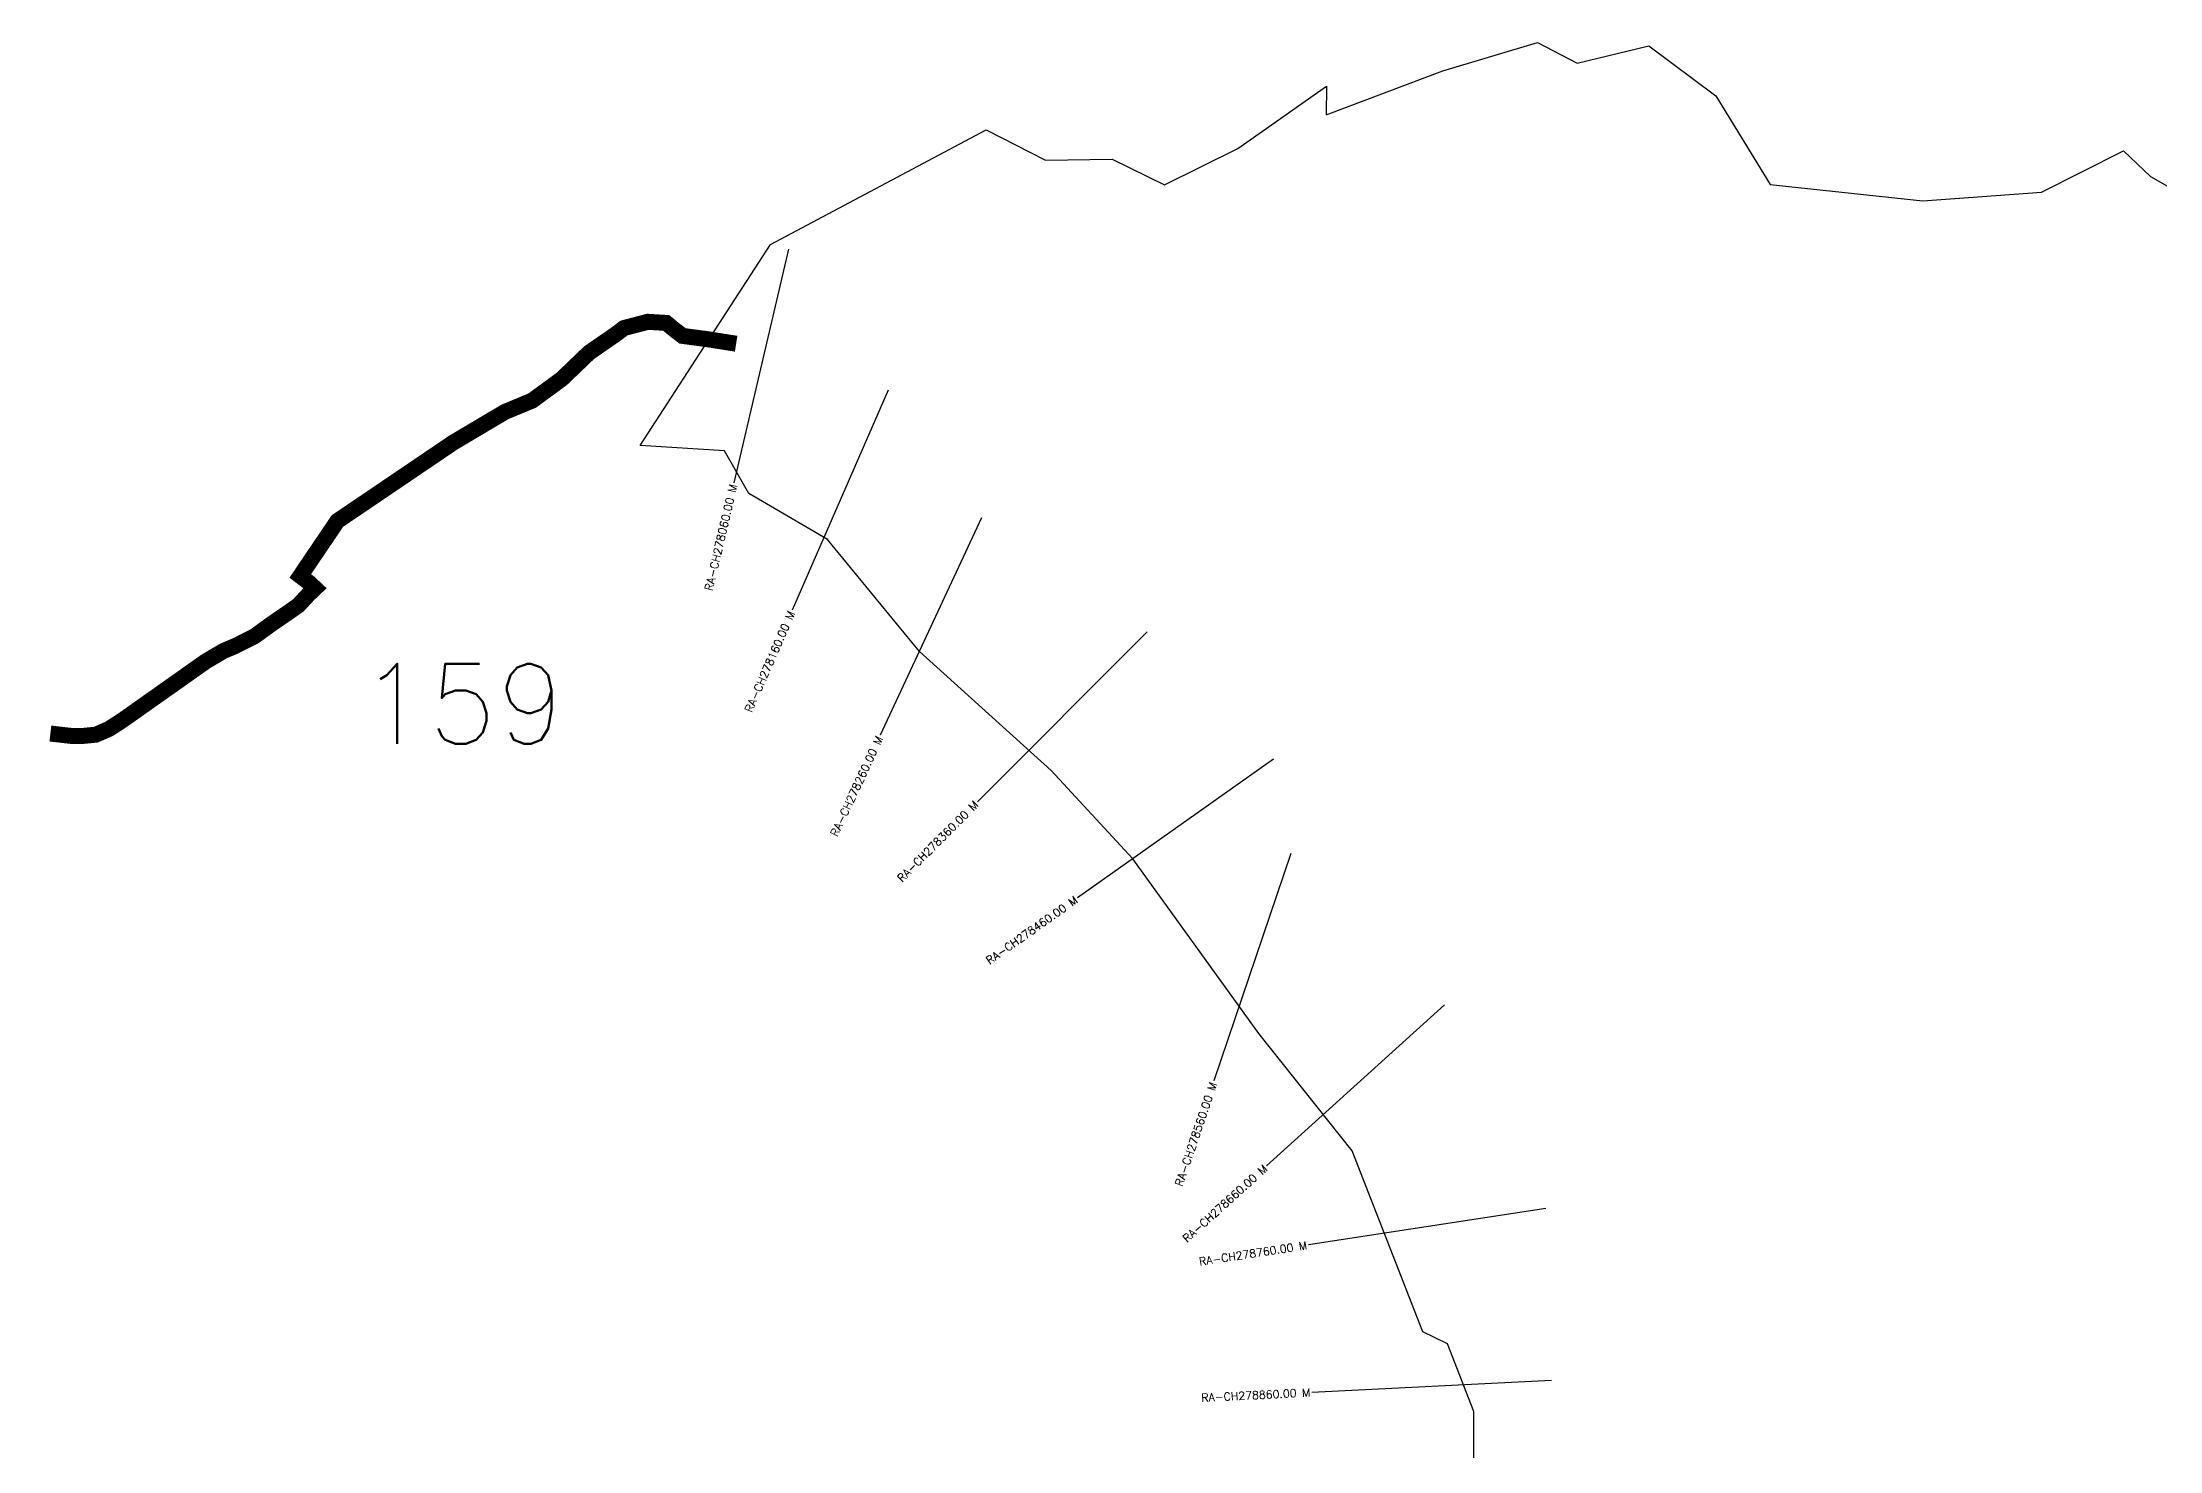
# Model space of a CAD drawing. Header units: metres. Extents: x 284411 to 286942, y 2024309 to 2026316.
# Drawn here: x 284411 to 285734, y 2025436 to 2026316 of the extents above; entities that cross this region are included whole.
import ezdxf
from ezdxf.enums import TextEntityAlignment as Align

# ---------------------------------------------------------------- set-up
doc = ezdxf.new("R2010")
doc.units = ezdxf.units.M
for name, color, linetype in [('ARTIFICIALLY PROTECTED', 4, 'Continuous'), ('CS', 134, 'Continuous'), ('CSMark', 6, 'Continuous')]:
    doc.layers.add(name, color=color, linetype=linetype)
doc.styles.get("Standard").update_dxf_attribs({"font": 'simplex.shx'})

msp = doc.modelspace()

# ---------------------------------------------------------------- linework, layer by layer
at = {"color": 6, "flags": 128}
for points in [[(284865.6, 2026189.7), (285000.4, 2026261.3), (285037.5, 2026242.4), (285079.3, 2026243.1), (285112, 2026226.9), (285157.8, 2026249.8), (285213.1, 2026288.6), (285213, 2026270.8), (285285.9, 2026298.2), (285345.1, 2026316), (285369.9, 2026303.1), (285414.7, 2026313.9), (285456.5, 2026282.7), (285490.5, 2026227.1), (285585.9, 2026217.1), (285660, 2026222.5), (285711.2, 2026248.2), (285728.2, 2026232.2), (285750.5, 2026219.4)], [(285305.3, 2025331.6), (285305.3, 2025460.4), (285288.8, 2025502.8), (285273.3, 2025510.3), (285229.3, 2025623.4), (285170.8, 2025696.6), (285092.1, 2025805.9), (285041.1, 2025860.9), (284958.7, 2025935.3), (284901.3, 2026005.3), (284852.1, 2026034), (284836.9, 2026060.7), (284784.3, 2026064.2), (284865.6, 2026189.7)]]:
    msp.add_lwpolyline(points, dxfattribs=at)
at = {"layer": 'ARTIFICIALLY PROTECTED', "const_width": 10, "flags": 128}
msp.add_lwpolyline([(284415.6, 2025884.1), (284429.6, 2025882.5), (284435, 2025882.5), (284444, 2025883.4), (284452.1, 2025886.9), (284460.5, 2025892.3), (284512.9, 2025929.3), (284523.8, 2025935.7), (284531.1, 2025938.8), (284543.1, 2025944.8), (284553.7, 2025952.5), (284563.9, 2025959.5), (284570.6, 2025964.2), (284576.8, 2025970.9), (284581, 2025974.9), (284577.4, 2025978.3), (284571.8, 2025982.6), (284584.5, 2026001.4), (284595, 2026016.9), (284667.5, 2026066), (284699.7, 2026085.1), (284716.8, 2026092.2), (284735.2, 2026105.7), (284752.3, 2026122.1), (284768.8, 2026133.5), (284774.1, 2026137.5), (284789, 2026141.4), (284790.5, 2026141.3), (284800.5, 2026140.7), (284805.6, 2026136.5), (284810.7, 2026132.6), (284826.5, 2026130.5), (284844.2, 2026127.7)], dxfattribs=at)
at = {"layer": 'CS'}
for p, q in [((284877, 2026186.8), (284842.7, 2026040.7)), ((284939.2, 2026098.7), (284879.3, 2025961.2)), ((284997.6, 2026019), (284934.3, 2025883)), ((285101, 2025947.6), (284995, 2025841.5)), ((285180.1, 2025868.1), (285057.6, 2025781.5)), ((285190.9, 2025809.1), (285142.8, 2025667)), ((285287, 2025714.6), (285175.7, 2025614)), ((285350.2, 2025587.3), (285201.9, 2025564.5)), ((285353.8, 2025479.9), (285204, 2025472.4))]:
    msp.add_line(p, q, dxfattribs=at)

# ---------------------------------------------------------------- texts
at = {"insert": (284608.8, 2025927.7), "char_height": 50, "attachment_point": 1}
msp.add_mtext_dynamic_manual_height_columns('159', width=84.374, gutter_width=1, heights=[74.2], dxfattribs=at)
at = {"layer": 'CSMark'}
for s, rotation, p in [('RA-CH278060.00 M', 76.7932, (284842.5, 2026039.8)), ('RA-CH278160.00 M', 66.4525, (284878.9, 2025960.3)), ('RA-CH278260.00 M', 65.0403, (284933.9, 2025882.1)), ('RA-CH278360.00 M', 45.0216, (284994.3, 2025840.8)), ('RA-CH278460.00 M', 35.256, (285056.8, 2025780.9)), ('RA-CH278560.00 M', 71.3045, (285142.5, 2025666)), ('RA-CH278660.00 M', 42.1304, (285175, 2025613.3)), ('RA-CH278760.00 M', 8.7362, (285200.9, 2025564.4)), ('RA-CH278860.00 M', 2.8657, (285203, 2025472.4))]:
    msp.add_text(s, height=5, rotation=rotation, dxfattribs=at).set_placement(p, align=Align.MIDDLE_RIGHT)

doc.saveas('drawing.dxf')
